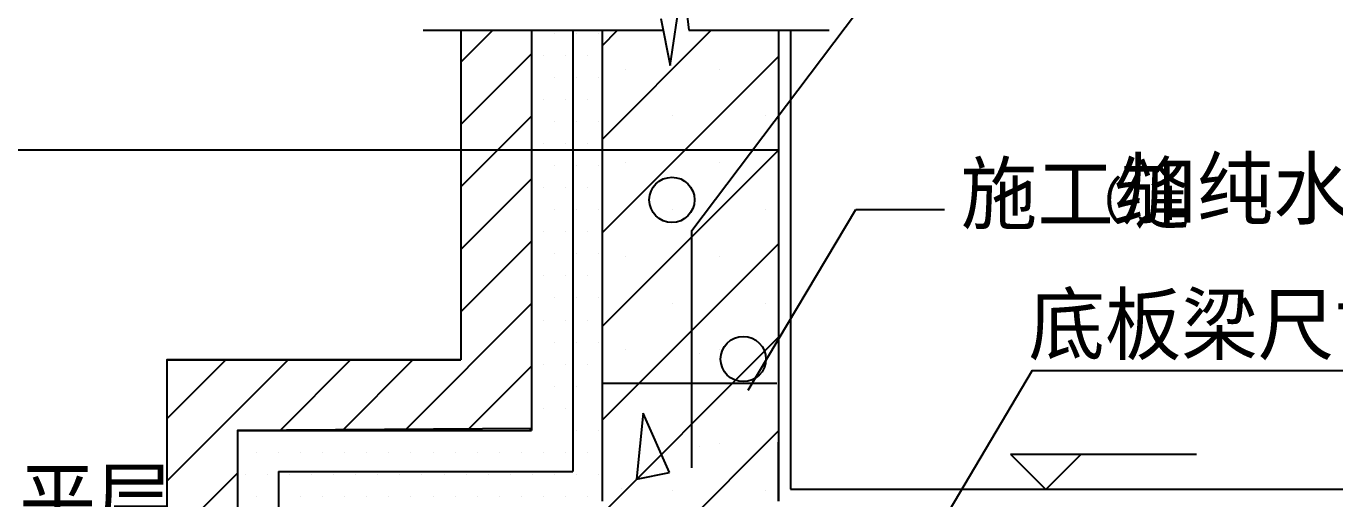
# Model space of a CAD drawing. Header units: metres. Extents: x 3274464 to 3302332, y 2272729 to 2302103.
# Drawn here: x 3280889 to 3292013, y 2285631 to 2289646 of the extents above; entities that cross this region are included whole.
import ezdxf

# ---------------------------------------------------------------- set-up
doc = ezdxf.new("R2010")
doc.units = ezdxf.units.M
doc.layers.add('PUB_DIM', color=3, linetype='Continuous')
doc.dimstyles.get("Standard").update_dxf_attribs({"dimtxt": 2.5, "dimasz": 2.5, "dimexe": 1.25, "dimexo": 0.625, "dimtad": 1, "dimcen": 2.5, "dimazin": 3, "dimtfac": 1, "dimtmove": 0, "dimatfit": 3})

# ---------------------------------------------------------------- blocks, each defined once
blk = doc.blocks.new('*D2')
for p, q in [((3287284.83, 2286612.63), (3287284.83, 2286112.33)), ((3287284.58, 2286112.33), (3287284.33, 2286112.33)), ((3287284.83, 2285612.04), (3287284.83, 2286112.33)), ((3287284.83, 2286112.33), (3287284.83, 2286112.33)), ((3287285.08, 2286112.33), (3287285.33, 2286112.33))]:
    blk.add_line(p, q)
at = {"layer": 'Defpoints'}
for p in [(3287284.83, 2286612.63), (3287284.83, 2286112.33), (3287284.83, 2285612.04)]:
    blk.add_point(p, dxfattribs=at)
at = {"layer": 'PUB_DIM', "insert": (3287284.83, 2286113.455), "char_height": 1, "attachment_point": 5}
blk.add_mtext('200', dxfattribs=at)

msp = doc.modelspace()

# ---------------------------------------------------------------- linework, layer by layer
for p, q in [((3286548.79, 2287909.66), (3288508.06, 2290506.63)), ((3286363.54, 2289311.82), (3286473.47, 2290047.84)), ((3286473.47, 2290047.84), (3286521.02, 2289612.24)), ((3286283.41, 2289712.24), (3286363.54, 2289311.82)), ((3284265.1, 2289612.24), (3286303.42, 2289612.24)), ((3284584.83, 2289340.85), (3284856.22, 2289612.24)), ((3285191.18, 2289586.87), (3285191.18, 2289586.87)), ((3285378.68, 2289586.87), (3285378.68, 2289586.87)), ((3285566.18, 2289586.87), (3285566.18, 2289586.87)), ((3285753.68, 2289586.87), (3285753.68, 2289586.87)), ((3285784.83, 2289480.19), (3285916.88, 2289612.24)), ((3285784.83, 2288684.7), (3286712.37, 2289612.24)), ((3286521.02, 2289612.24), (3287713.97, 2289612.24)), ((3287384.83, 2289612.24), (3287384.83, 2285712.04)), ((3284584.83, 2288810.52), (3285184.83, 2289410.52)), ((3285284.93, 2289399.37), (3285284.93, 2289399.37)), ((3285472.43, 2289399.37), (3285472.43, 2289399.37)), ((3285659.93, 2289399.37), (3285659.93, 2289399.37)), ((3285784.83, 2287889.2), (3287284.83, 2289389.2)), ((3285191.18, 2289211.87), (3285191.18, 2289211.87)), ((3285378.68, 2289211.87), (3285378.68, 2289211.87)), ((3285566.18, 2289211.87), (3285566.18, 2289211.87)), ((3285753.68, 2289211.87), (3285753.68, 2289211.87)), ((3285984.5, 2289282.12), (3285984.5, 2289282.12)), ((3286780, 2289282.12), (3286780, 2289282.12)), ((3285284.93, 2289024.37), (3285284.93, 2289024.37)), ((3285472.43, 2289024.37), (3285472.43, 2289024.37)), ((3285659.93, 2289024.37), (3285659.93, 2289024.37)), ((3284584.83, 2288280.19), (3285184.83, 2288880.19)), ((3286382.25, 2288884.37), (3286382.25, 2288884.37)), ((3287177.75, 2288884.37), (3287177.75, 2288884.37)), ((3285191.18, 2288836.87), (3285191.18, 2288836.87)), ((3285378.68, 2288836.87), (3285378.68, 2288836.87)), ((3285566.18, 2288836.87), (3285566.18, 2288836.87)), ((3285753.68, 2288836.87), (3285753.68, 2288836.87)), ((3285284.93, 2288649.37), (3285284.93, 2288649.37)), ((3285472.43, 2288649.37), (3285472.43, 2288649.37)), ((3285659.93, 2288649.37), (3285659.93, 2288649.37)), ((3287284.83, 2288593.71), (3280103.33, 2288593.71)), ((3285784.83, 2287093.71), (3287284.83, 2288593.71)), ((3285191.18, 2288461.87), (3285191.18, 2288461.87)), ((3285378.68, 2288461.87), (3285378.68, 2288461.87)), ((3285566.18, 2288461.87), (3285566.18, 2288461.87)), ((3285753.68, 2288461.87), (3285753.68, 2288461.87)), ((3285984.5, 2288486.62), (3285984.5, 2288486.62)), ((3286780, 2288486.62), (3286780, 2288486.62)), ((3284584.83, 2287749.86), (3285184.83, 2288349.86)), ((3285284.93, 2288274.37), (3285284.93, 2288274.37)), ((3285472.43, 2288274.37), (3285472.43, 2288274.37)), ((3285659.93, 2288274.37), (3285659.93, 2288274.37)), ((3285191.18, 2288086.87), (3285191.18, 2288086.87)), ((3285378.68, 2288086.87), (3285378.68, 2288086.87)), ((3285566.18, 2288086.87), (3285566.18, 2288086.87)), ((3285753.68, 2288086.87), (3285753.68, 2288086.87)), ((3286382.25, 2288088.88), (3286382.25, 2288088.88)), ((3287025.59, 2286554.91), (3287940.26, 2288088.75)), ((3287177.75, 2288088.88), (3287177.75, 2288088.88)), ((3287940.26, 2288088.75), (3288695.93, 2288088.75)), ((3285284.93, 2287899.37), (3285284.93, 2287899.37)), ((3285472.43, 2287899.37), (3285472.43, 2287899.37)), ((3285659.93, 2287899.37), (3285659.93, 2287899.37)), ((3284584.83, 2287219.53), (3285184.83, 2287819.53)), ((3285784.83, 2286298.21), (3287284.83, 2287798.21)), ((3285191.18, 2287711.87), (3285191.18, 2287711.87)), ((3285378.68, 2287711.87), (3285378.68, 2287711.87)), ((3285566.18, 2287711.87), (3285566.18, 2287711.87)), ((3285753.68, 2287711.87), (3285753.68, 2287711.87)), ((3285984.5, 2287691.13), (3285984.5, 2287691.13)), ((3286780, 2287691.13), (3286780, 2287691.13)), ((3285284.93, 2287524.37), (3285284.93, 2287524.37)), ((3285472.43, 2287524.37), (3285472.43, 2287524.37)), ((3285659.93, 2287524.37), (3285659.93, 2287524.37)), ((3284107.66, 2286212.04), (3285184.83, 2287289.2)), ((3285191.18, 2287336.87), (3285191.18, 2287336.87)), ((3285378.68, 2287336.87), (3285378.68, 2287336.87)), ((3285566.18, 2287336.87), (3285566.18, 2287336.87)), ((3285753.68, 2287336.87), (3285753.68, 2287336.87)), ((3286382.25, 2287293.38), (3286382.25, 2287293.38)), ((3287177.75, 2287293.38), (3287177.75, 2287293.38)), ((3285284.93, 2287149.37), (3285284.93, 2287149.37)), ((3285472.43, 2287149.37), (3285472.43, 2287149.37)), ((3285659.93, 2287149.37), (3285659.93, 2287149.37)), ((3283284.83, 2283002.72), (3287284.83, 2287002.72)), ((3285191.18, 2286961.87), (3285191.18, 2286961.87)), ((3285378.68, 2286961.87), (3285378.68, 2286961.87)), ((3285566.18, 2286961.87), (3285566.18, 2286961.87)), ((3285753.68, 2286961.87), (3285753.68, 2286961.87)), ((3285984.5, 2286895.63), (3285984.5, 2286895.63)), ((3286612.42, 2286867.66), (3286612.42, 2286867.66)), ((3286780, 2286895.63), (3286780, 2286895.63)), ((3282084.83, 2286812.04), (3282084.83, 2279012.04)), ((3282084.83, 2286812.04), (3284584.83, 2286812.04)), ((3282084.83, 2285780.19), (3283116.67, 2286812.04)), ((3282084.83, 2286310.52), (3282586.34, 2286812.04)), ((3283047, 2286212.04), (3283647, 2286812.04)), ((3283577.33, 2286212.04), (3284177.33, 2286812.04)), ((3284637.99, 2286212.04), (3285184.83, 2286758.87)), ((3285284.93, 2286774.37), (3285284.93, 2286774.37)), ((3285472.43, 2286774.37), (3285472.43, 2286774.37)), ((3285659.93, 2286774.37), (3285659.93, 2286774.37)), ((3289439.91, 2286721.45), (3287747.21, 2283867.62)), ((3289439.91, 2286721.45), (3292209.9, 2286721.45)), ((3285191.18, 2286586.87), (3285191.18, 2286586.87)), ((3285378.68, 2286586.87), (3285378.68, 2286586.87)), ((3285566.18, 2286586.87), (3285566.18, 2286586.87)), ((3285284.93, 2286399.37), (3285284.93, 2286399.37)), ((3285472.43, 2286399.37), (3285472.43, 2286399.37)), ((3286134.29, 2286357.05), (3286078.43, 2285798.83)), ((3286357.73, 2285854.65), (3286134.29, 2286357.05)), ((3282684.83, 2286212.04), (3282684.83, 2279012.04)), ((3282684.83, 2286212.04), (3285184.83, 2286212.04)), ((3283284.83, 2282207.22), (3287284.83, 2286207.22)), ((3285168.32, 2286212.04), (3285184.83, 2286228.54)), ((3285566.18, 2286211.87), (3285566.18, 2286211.87)), ((3285753.68, 2286211.87), (3285753.68, 2286211.87)), ((3286612.42, 2286072.17), (3286612.42, 2286072.17)), ((3286780, 2286100.14), (3286780, 2286100.14)), ((3282847.43, 2286024.37), (3282847.43, 2286024.37)), ((3283034.93, 2286024.37), (3283034.93, 2286024.37)), ((3283222.43, 2286024.37), (3283222.43, 2286024.37)), ((3283409.93, 2286024.37), (3283409.93, 2286024.37)), ((3283597.43, 2286024.37), (3283597.43, 2286024.37)), ((3283784.93, 2286024.37), (3283784.93, 2286024.37)), ((3283972.43, 2286024.37), (3283972.43, 2286024.37)), ((3284159.93, 2286024.37), (3284159.93, 2286024.37)), ((3284347.43, 2286024.37), (3284347.43, 2286024.37)), ((3284534.93, 2286024.37), (3284534.93, 2286024.37)), ((3284722.43, 2286024.37), (3284722.43, 2286024.37)), ((3284909.93, 2286024.37), (3284909.93, 2286024.37)), ((3285097.43, 2286024.37), (3285097.43, 2286024.37)), ((3285284.93, 2286024.37), (3285284.93, 2286024.37)), ((3285472.43, 2286024.37), (3285472.43, 2286024.37)), ((3285659.93, 2286024.37), (3285659.93, 2286024.37)), ((3282084.83, 2285249.86), (3282684.83, 2285849.86)), ((3286078.43, 2285798.83), (3286357.73, 2285854.65)), ((3282753.68, 2285836.87), (3282753.68, 2285836.87)), ((3282941.18, 2285836.87), (3282941.18, 2285836.87)), ((3283128.68, 2285836.87), (3283128.68, 2285836.87)), ((3283316.18, 2285836.87), (3283316.18, 2285836.87)), ((3283503.68, 2285836.87), (3283503.68, 2285836.87)), ((3283691.18, 2285836.87), (3283691.18, 2285836.87)), ((3283878.68, 2285836.87), (3283878.68, 2285836.87)), ((3284066.18, 2285836.87), (3284066.18, 2285836.87)), ((3284253.68, 2285836.87), (3284253.68, 2285836.87)), ((3284441.18, 2285836.87), (3284441.18, 2285836.87)), ((3284628.68, 2285836.87), (3284628.68, 2285836.87)), ((3284816.18, 2285836.87), (3284816.18, 2285836.87)), ((3285003.68, 2285836.87), (3285003.68, 2285836.87)), ((3285191.18, 2285836.87), (3285191.18, 2285836.87)), ((3285378.68, 2285836.87), (3285378.68, 2285836.87)), ((3285566.18, 2285836.87), (3285566.18, 2285836.87)), ((3285753.68, 2285836.87), (3285753.68, 2285836.87)), ((3282847.43, 2285649.37), (3282847.43, 2285649.37)), ((3283034.93, 2285649.37), (3283034.93, 2285649.37)), ((3283222.43, 2285649.37), (3283222.43, 2285649.37)), ((3283409.93, 2285649.37), (3283409.93, 2285649.37)), ((3283597.43, 2285649.37), (3283597.43, 2285649.37)), ((3283784.93, 2285649.37), (3283784.93, 2285649.37)), ((3283972.43, 2285649.37), (3283972.43, 2285649.37)), ((3284159.93, 2285649.37), (3284159.93, 2285649.37)), ((3284347.43, 2285649.37), (3284347.43, 2285649.37)), ((3284534.93, 2285649.37), (3284534.93, 2285649.37)), ((3284722.43, 2285649.37), (3284722.43, 2285649.37)), ((3284909.93, 2285649.37), (3284909.93, 2285649.37)), ((3285097.43, 2285649.37), (3285097.43, 2285649.37)), ((3285284.93, 2285649.37), (3285284.93, 2285649.37)), ((3285472.43, 2285649.37), (3285472.43, 2285649.37)), ((3285659.93, 2285649.37), (3285659.93, 2285649.37)), ((3285949.89, 2285719.71), (3285949.89, 2285719.71)), ((3286382.25, 2285702.39), (3286382.25, 2285702.39)), ((3287177.75, 2285702.39), (3287177.75, 2285702.39)), ((3287384.83, 2285712.04), (3298616.16, 2285712.04))]:
    msp.add_line(p, q)
for points in [[(3284584.83, 2289612.24), (3284584.83, 2286812.04)], [(3285184.83, 2289612.24), (3285184.83, 2286212.04)], [(3285534.83, 2289612.24), (3285534.83, 2285862.04)], [(3285784.83, 2289612.24), (3285784.83, 2285612.04)], [(3287284.83, 2289612.24), (3287284.83, 2285612.04)], [(3286548.79, 2285894.73), (3286548.79, 2287909.66)], [(3284584.83, 2286812.04), (3282084.83, 2286812.04), (3282084.83, 2279012.04)], [(3287270.38, 2286609.37), (3285784.83, 2286609.37)], [(3285184.83, 2286228.54), (3282684.83, 2286212.04), (3282684.83, 2279012.04)], [(3283034.83, 2285862.04), (3283034.83, 2279362.04)], [(3283034.83, 2285862.04), (3285534.83, 2285862.04)]]:
    msp.add_lwpolyline(points)
for centre in [(3286378, 2288170.73), (3286984.64, 2286818.38)]:
    msp.add_circle(centre, 192.28)
at = {"layer": 'PUB_DIM'}
for p, q in [((3289256.23, 2286008.82), (3290835.92, 2286008.82)), ((3289256.23, 2286008.82), (3289556.23, 2285708.82)), ((3289556.23, 2285708.82), (3289856.23, 2286008.82)), ((3289885.58, 2285708.82), (3289251.35, 2285708.82))]:
    msp.add_line(p, q, dxfattribs=at)

# ---------------------------------------------------------------- texts
for s, height, p in [('施工缝', 500, (3288833.32, 2287974.33)), ('加纯水泥砂浆结合层', 500, (3290190.44, 2288015.57)), ('(', 300, (3290020.65, 2288043.85)), ('底板梁尺寸详结施', 500, (3289408.4, 2286863.92)), ('水泥砂浆找平层', 500, (3277580.56, 2285381.33))]:
    msp.add_text(s, height=height).set_placement(p)

# ---------------------------------------------------------------- dimensions: what is measured, and where the dimension line sits
dim = msp.add_linear_dim(base=(3287284.83, 2286112.33), p1=(3287284.83, 2285612.04), p2=(3287284.83, 2286612.63), text='200', dimstyle='Standard', dxfattribs=at)
dim.commit()
dim.dimension.update_dxf_attribs({"geometry": '*D2', "text_midpoint": (3287284.83, 2286113.455)})

doc.saveas('drawing.dxf')
